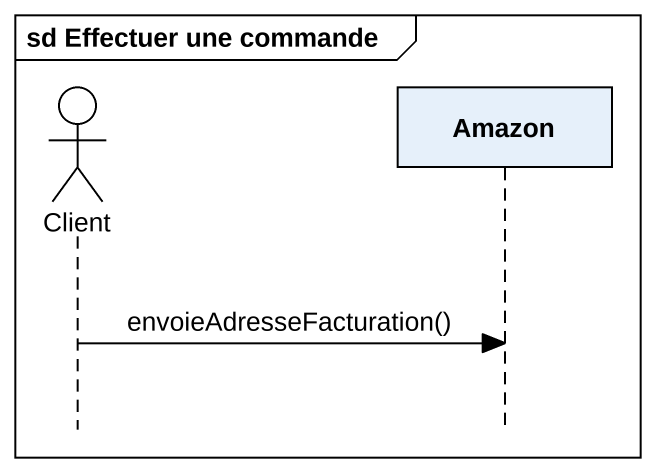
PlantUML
@startuml
mainframe sd Effectuer une commande
hide footbox
actor Client
participant Amazon

Client -> Amazon : envoieAdresseFacturation()
@enduml
